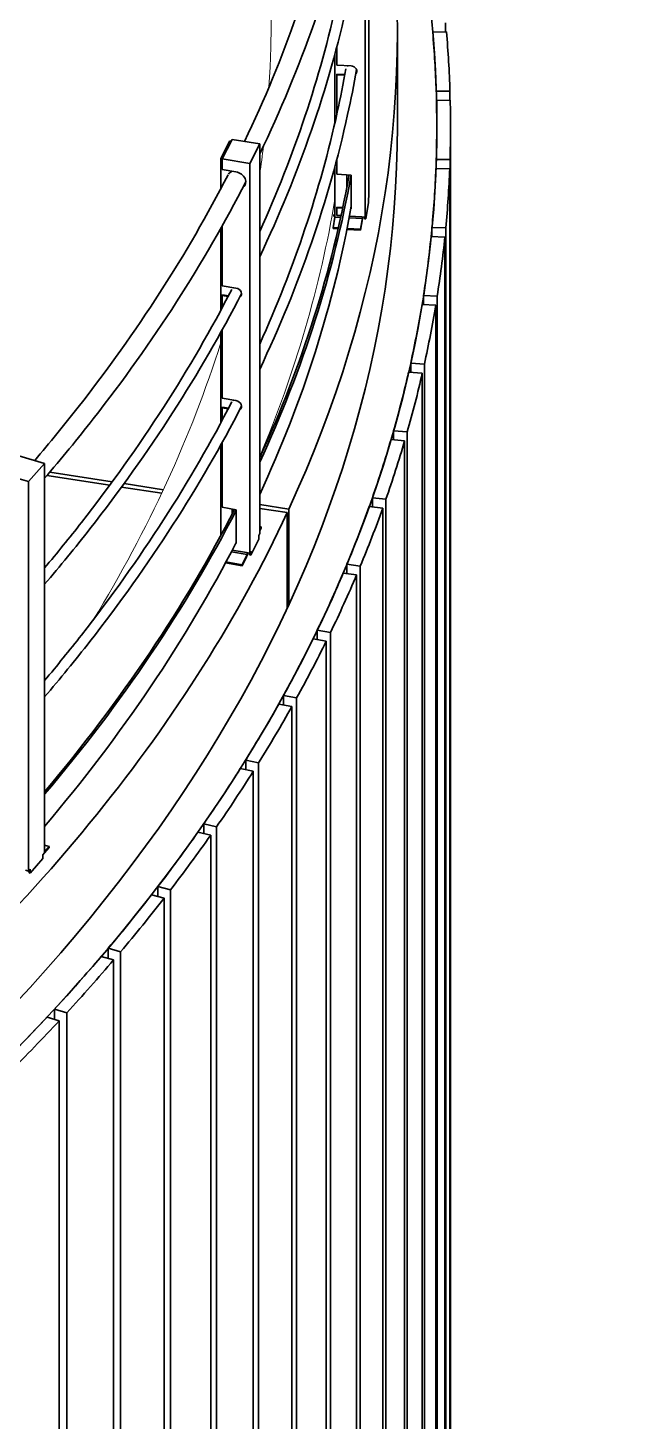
# Model space of a CAD drawing. Header units: millimetres. Extents: x 0 to 42050, y 0 to 29700.
# Drawn here: x 29421 to 30035, y 11190 to 12605 of the extents above; entities that cross this region are included whole.
import ezdxf

# ---------------------------------------------------------------- set-up
doc = ezdxf.new("R2010")
doc.units = ezdxf.units.MM
doc.header["$LTSCALE"] = 50
doc.layers.add('P_Cable Ducts (CD)', color=30, linetype='Continuous', lineweight=18, true_color=0xff7f00)
doc.layers.add('Visible', color=7, linetype='Continuous', lineweight=35)
doc.layers.add('Visible Narrow', color=7, linetype='Continuous', lineweight=18)

msp = doc.modelspace()

# ---------------------------------------------------------------- linework, layer by layer
at = {"layer": 'P_Cable Ducts (CD)'}
for centre, major_axis, start_param, end_param in [((26533.74, 12641.74), (3134.57, -43.29), 6.2535644, 6.6114999), ((26533.74, 12641.74), (3134.57, -43.29), 6.2051166, 6.2208423), ((26533.74, 12641.58), (3214.56, -44.39), 6.0519276, 6.1941424), ((26533.74, 12641.74), (3134.57, -43.29), 5.9500465, 6.1104558)]:
    msp.add_ellipse(centre, major_axis=major_axis, ratio=0.5825764, start_param=start_param, end_param=end_param, dxfattribs=at)
at = {"layer": 'Visible'}
for p, q in [((29767.62, 12433.36), (29767.62, 12828.87)), ((29764.12, 12412.68), (29764.12, 12808.19)), ((29733.26, 12578.39), (29733.26, 12508.41)), ((29735.06, 12566.84), (29735.06, 12585.12)), ((29735.06, 12566.84), (29749.59, 12566.02)), ((29735.06, 12557.04), (29735.17, 12557.73)), ((29743.25, 12556.58), (29735.06, 12557.04)), ((29735.06, 12516.34), (29735.06, 12557.04)), ((29735.17, 12557.73), (29743.37, 12557.27)), ((29754.6, 12558.89), (29754.8, 12558.97)), ((29625.27, 12487.78), (29618.34, 12474.03)), ((29618.69, 12471.59), (29628.76, 12491.54)), ((29619.49, 12473.84), (29626.43, 12487.59)), ((29625.27, 12487.78), (29626.28, 12489.78)), ((29627.74, 12489.53), (29626.28, 12489.78)), ((29626.43, 12487.59), (29627.1, 12488.92)), ((29627.41, 12488.86), (29627.1, 12488.92)), ((29627.1, 12488.24), (29627.1, 12488.92)), ((29628.76, 12491.54), (29656.79, 12486.83)), ((29656.79, 12486.83), (29646.72, 12466.87)), ((29656.79, 12091.31), (29656.79, 12486.83)), ((29618.34, 12474.03), (29617.33, 12472.04)), ((29618.79, 12471.79), (29617.33, 12472.04)), ((29617.33, 12472.04), (29617.33, 12441.47)), ((29618.69, 12471.59), (29646.72, 12466.87)), ((29618.69, 12460.81), (29618.69, 12471.59)), ((29619.49, 12473.84), (29618.82, 12472.51)), ((29619.13, 12472.46), (29618.82, 12472.51)), ((29646.72, 12071.36), (29646.72, 12466.87)), ((29733.26, 12464.08), (29733.26, 12412.64)), ((29735.06, 12456.12), (29735.06, 12470.81)), ((29618.69, 12460.81), (29632.71, 12458.45)), ((29735.06, 12456.12), (29749.79, 12455.29)), ((29745.21, 12442.18), (29745.21, 12455.55)), ((29745.32, 12455.54), (29745.32, 12442.8)), ((29749.79, 12455.29), (29749.79, 12421)), ((29640.3, 12443.71), (29640.61, 12443.81)), ((29735.06, 12421.83), (29735.17, 12422.52)), ((29741.07, 12421.49), (29735.06, 12421.83)), ((29735.06, 12414.32), (29735.06, 12421.83)), ((29735.17, 12422.52), (29741.21, 12422.18)), ((29749.46, 12421.71), (29749.79, 12421.69)), ((29749.79, 12422.16), (29749.55, 12422.17)), ((29749.67, 12422.86), (29749.79, 12422.85)), ((29764.47, 12410.83), (29767.27, 12427.37)), ((29767.62, 12433.36), (29767.27, 12431.29)), ((29767.27, 12427.37), (29767.27, 12431.29)), ((29731.43, 12401.84), (29733.26, 12412.64)), ((29732.42, 12413.8), (29731.61, 12413.84)), ((29731.62, 12414.82), (29732.42, 12414.78)), ((29732.42, 12414.78), (29733.26, 12414.73)), ((29732.42, 12413.8), (29733.26, 12413.75)), ((29733.26, 12412.64), (29739.1, 12412.31)), ((29739.49, 12414.07), (29735.06, 12414.32)), ((29747.65, 12411.83), (29761.13, 12411.07)), ((29760.54, 12412.88), (29747.98, 12413.59)), ((29749.79, 12421), (29749.34, 12421.02)), ((29759.3, 12400.26), (29760.9, 12409.69)), ((29759.3, 12399.28), (29760.9, 12408.71)), ((29760.54, 12412.88), (29764.12, 12412.68)), ((29760.9, 12409.69), (29761.13, 12411.07)), ((29760.9, 12408.71), (29761.25, 12410.78)), ((29761.13, 12412.84), (29761.13, 12411.07)), ((29761.25, 12412.84), (29761.25, 12410.78)), ((29763.28, 12412.72), (29763.28, 12410.89)), ((29764.47, 12410.83), (29763.28, 12410.89)), ((29764.47, 12414.74), (29764.12, 12412.68)), ((29764.47, 12414.74), (29764.47, 12410.83)), ((29617.33, 12401.13), (29617.33, 12318.06)), ((29618.69, 12342.91), (29618.69, 12403.56)), ((29731.43, 12401.84), (29736.7, 12401.54)), ((29731.43, 12400.86), (29731.43, 12401.84)), ((29731.43, 12400.86), (29736.47, 12400.57)), ((29745.38, 12400.07), (29759.3, 12399.28)), ((29745.57, 12401.04), (29759.3, 12400.26)), ((29759.3, 12400.26), (29759.3, 12399.28)), ((29618.69, 12342.91), (29632.71, 12340.55)), ((29618.69, 12333.11), (29619.03, 12333.77)), ((29618.69, 12320.6), (29618.69, 12333.11)), ((29624.75, 12332.09), (29618.69, 12333.11)), ((29619.03, 12333.77), (29625.1, 12332.75)), ((29637.3, 12332.29), (29637.47, 12332.64)), ((29637.47, 12332.64), (29637.81, 12332.76)), ((29617.33, 12295.6), (29617.33, 12203.75)), ((29618.69, 12228.6), (29618.69, 12298.06)), ((29618.69, 12228.6), (29632.71, 12226.24)), ((29618.69, 12218.8), (29619.03, 12219.46)), ((29624.75, 12217.78), (29618.69, 12218.8)), ((29618.69, 12206.29), (29618.69, 12218.8)), ((29619.03, 12219.46), (29625.1, 12218.44)), ((29637.25, 12218.26), (29637.79, 12218.43)), ((29617.33, 12181.29), (29617.33, 12089.24)), ((29618.69, 12117.88), (29618.69, 12183.75)), ((29412.26, 12170.14), (29438.3, 12162.51)), ((29438.3, 12162.51), (29422.01, 12143.98)), ((29438.3, 11767), (29438.3, 12162.51)), ((29395.97, 12151.61), (29422.01, 12143.98)), ((29422.01, 11748.47), (29422.01, 12143.98)), ((29618.69, 12117.88), (29632.9, 12115.49)), ((29628.85, 12110.97), (29628.85, 12116.17)), ((29629.19, 12116.11), (29629.19, 12111.62)), ((29632.9, 12115.49), (29632.9, 12081.2)), ((29656.79, 12098.48), (29658.42, 12098.2)), ((29658.42, 12098.2), (29656.79, 12094.98)), ((29656.79, 12094), (29658.42, 12097.22)), ((29658.42, 12098.2), (29658.42, 12097.22)), ((29632.81, 12081.93), (29632.9, 12081.92)), ((29647.73, 12069.44), (29655.79, 12085.4)), ((29656.79, 12091.31), (29655.79, 12089.32)), ((29655.79, 12085.4), (29655.79, 12089.32)), ((29628.05, 12072.76), (29644.21, 12070.05)), ((29643.27, 12071.94), (29628.88, 12074.36)), ((29632.9, 12081.2), (29632.47, 12081.27)), ((29638.95, 12059.62), (29643.54, 12068.71)), ((29643.27, 12071.94), (29646.72, 12071.36)), ((29643.54, 12068.71), (29644.21, 12070.05)), ((29643.54, 12067.74), (29644.55, 12069.73)), ((29644.21, 12071.78), (29644.21, 12070.05)), ((29644.55, 12071.73), (29644.55, 12069.73)), ((29646.58, 12071.38), (29646.58, 12069.63)), ((29647.73, 12069.44), (29646.58, 12069.63)), ((29647.73, 12073.35), (29646.72, 12071.36)), ((29647.73, 12073.35), (29647.73, 12069.44)), ((29622.07, 12061.48), (29638.95, 12058.64)), ((29622.55, 12062.38), (29638.95, 12059.62)), ((29638.95, 12058.64), (29643.54, 12067.74)), ((29638.95, 12059.62), (29638.95, 12058.64)), ((29438.3, 11774.94), (29443.05, 11773.55)), ((29443.05, 11773.55), (29438.3, 11768.15)), ((29438.3, 11767.17), (29443.05, 11772.57)), ((29443.05, 11773.55), (29443.05, 11772.57)), ((29423.64, 11746.4), (29436.67, 11761.23)), ((29438.3, 11767), (29436.67, 11765.15)), ((29436.67, 11761.23), (29436.67, 11765.15)), ((29418.8, 11749.41), (29422.01, 11748.47)), ((29423.64, 11750.32), (29422.01, 11748.47)), ((29422.57, 11749.1), (29422.57, 11746.71)), ((29423.64, 11746.4), (29422.57, 11746.71)), ((29423.64, 11750.32), (29423.64, 11746.4))]:
    msp.add_line(p, q, dxfattribs=at)
at = {"layer": 'Visible', "color": 9, "true_color": 0xc0c0c0}
for p, q in [((29845.69, 12609.89), (29845.69, 12600.63)), ((29796.67, 12505.05), (29796.67, 12601.39)), ((29846.53, 12600.66), (29832.55, 12600.24)), ((29836.1, 12540.32), (29850.1, 12540.45)), ((29850.1, 12540.45), (29850.1, 12531.21)), ((29850.36, 12531.21), (29836.36, 12531.08)), ((29850.67, 10589.54), (29850.67, 12505.05)), ((29836.15, 12461.88), (29836.15, 12471.12)), ((29836.15, 12471.12), (29850.14, 12470.96)), ((29850.14, 12470.96), (29850.14, 10555.46)), ((29849.82, 12461.72), (29835.82, 12461.89)), ((29849.82, 10546.22), (29849.82, 12461.72)), ((29831.84, 12401.97), (29845.82, 12401.52)), ((29831.84, 12392.72), (29831.84, 12401.97)), ((29845.82, 12401.52), (29845.82, 10486.02)), ((29844.91, 12392.29), (29830.93, 12392.75)), ((29844.91, 10476.79), (29844.91, 12392.29)), ((29835.64, 12323.01), (29821.7, 12323.76)), ((29823.18, 12323.68), (29823.18, 12332.96)), ((29823.18, 12332.96), (29837.12, 12332.21)), ((29835.64, 10407.51), (29835.64, 12323.01)), ((29837.12, 12332.21), (29837.12, 10416.71)), ((29822.01, 12253.97), (29808.13, 12255.02)), ((29810.19, 12264.18), (29824.08, 12263.13)), ((29810.19, 12254.86), (29810.19, 12264.18)), ((29822.01, 10338.47), (29822.01, 12253.97)), ((29824.08, 12263.13), (29824.08, 10347.63)), ((29792.88, 12186.34), (29792.88, 12195.71)), ((29792.88, 12195.71), (29806.69, 12194.38)), ((29804.06, 12185.26), (29790.25, 12186.6)), ((29804.06, 10269.76), (29804.06, 12185.26)), ((29806.69, 12194.38), (29806.69, 10278.88)), ((29443.58, 12153.61), (29507.04, 12143.79)), ((29504.52, 12140.35), (29440.7, 12150.23)), ((29519.01, 12141.94), (29558.97, 12135.75)), ((29557.3, 12132.19), (29516.5, 12138.5)), ((29771.28, 12127.65), (29785, 12126.03)), ((29771.28, 12118.22), (29771.28, 12127.65)), ((29785, 12126.03), (29785, 10210.53)), ((29656.79, 12120.62), (29686.42, 12116.04)), ((29684.76, 12112.47), (29656.79, 12116.79)), ((29684.76, 12016.12), (29684.76, 12112.47)), ((29686.42, 12116.04), (29686.42, 12019.69)), ((29781.79, 12116.98), (29768.07, 12118.6)), ((29781.79, 10201.48), (29781.79, 12116.98)), ((29745.41, 12050.58), (29745.41, 12060.09)), ((29745.41, 12060.09), (29759.02, 12058.18)), ((29759.02, 12058.18), (29759.02, 10142.68)), ((29755.24, 12049.2), (29741.64, 12051.11)), ((29755.24, 10133.7), (29755.24, 12049.2)), ((29685.71, 12018.17), (29684.76, 12018.31)), ((29724.45, 11982.03), (29710.98, 11984.22)), ((29715.31, 11993.11), (29728.79, 11990.92)), ((29715.31, 11983.51), (29715.31, 11993.11)), ((29728.79, 11990.92), (29728.79, 10075.42)), ((29724.45, 10066.53), (29724.45, 11982.03)), ((29681.02, 11917.11), (29681.02, 11926.81)), ((29681.02, 11926.81), (29694.35, 11924.34)), ((29689.46, 11915.54), (29676.13, 11918.02)), ((29689.46, 10000.04), (29689.46, 11915.54)), ((29694.35, 11924.34), (29694.35, 10008.84)), ((29642.58, 11861.27), (29655.74, 11858.52)), ((29642.58, 11851.45), (29642.58, 11861.27)), ((29655.74, 11858.52), (29655.74, 9943.02)), ((29650.3, 11849.84), (29637.14, 11852.59)), ((29650.3, 9934.34), (29650.3, 11849.84)), ((29607.04, 11784.99), (29594.06, 11788.02)), ((29600.04, 11786.62), (29600.04, 11796.59)), ((29600.04, 11796.59), (29613.03, 11793.56)), ((29607.04, 9869.49), (29607.04, 11784.99)), ((29613.03, 11793.56), (29613.03, 9878.06)), ((29553.47, 11732.83), (29566.25, 11729.54)), ((29553.47, 11722.72), (29553.47, 11732.83)), ((29566.25, 11729.54), (29566.25, 9814.04)), ((29559.73, 11721.1), (29546.95, 11724.4)), ((29559.73, 9805.6), (29559.73, 11721.1)), ((29508.43, 11658.24), (29495.86, 11661.8)), ((29502.91, 11659.81), (29502.91, 11670.1)), ((29502.91, 11670.1), (29515.48, 11666.54)), ((29508.43, 9742.74), (29508.43, 11658.24)), ((29515.48, 11666.54), (29515.48, 9751.04)), ((29448.44, 11608.46), (29460.78, 11604.64)), ((29448.44, 11597.98), (29448.44, 11608.46)), ((29460.78, 11604.64), (29460.78, 9689.14)), ((29453.22, 11596.5), (29440.88, 11600.32)), ((29453.22, 9681), (29453.22, 11596.5))]:
    msp.add_line(p, q, dxfattribs=at)
for centre, major_axis, start_param, end_param in [((26536.67, 12505.05), (-3300, 0), 6.0866343, 9.6231248), ((26536.67, 12601.39), (3260, 0), 6.0223675, 6.3694702), ((26536.67, 12505.05), (3300, 0), 0.0185128, 0.0499833), ((26536.67, 12505.05), (3314, 0), 0.0185025, 0.0499935), ((26536.67, 12505.05), (3300, 0), 6.2653791, 6.2968496), ((26536.67, 12505.05), (3314, 0), 6.2653688, 6.2968598), ((26536.67, 12505.05), (3260, 0), 4.9179129, 6.2831853), ((26536.67, 12505.05), (3300, 0), 6.2290601, 6.2605306), ((26536.67, 12505.05), (3314, 0), 6.2290498, 6.2605408), ((26536.67, 12505.05), (3300, 0), 6.1927411, 6.2242116), ((26536.67, 12505.05), (3314, 0), 6.1927309, 6.2242218), ((26536.67, 12505.05), (3300, 0), 6.1564221, 6.1878926), ((26536.67, 12505.05), (3314, 0), 6.1564119, 6.1879028), ((26536.67, 12505.05), (3300, 0), 6.1201031, 6.1515736), ((26536.67, 12505.05), (3314, 0), 6.1200929, 6.1515839), ((26536.67, 12505.05), (3300, 0), 6.0837841, 6.1152546), ((26536.67, 12505.05), (3314, 0), 6.0837739, 6.1152649), ((26536.67, 12601.39), (3260, 0), 5.6733017, 6.0204043), ((26536.67, 12505.05), (3300, 0), 6.0474651, 6.0789356), ((26536.67, 12505.05), (3314, 0), 6.0474549, 6.0789459), ((26536.67, 12505.05), (3300, 0), 6.0111461, 6.0426166), ((26536.67, 12505.05), (3314, 0), 6.0111359, 6.0426269), ((26536.67, 12505.05), (3300, 0), 5.9748272, 6.0062977), ((26536.67, 12505.05), (3314, 0), 5.9748169, 6.0063079), ((26536.67, 12505.05), (3300, 0), 5.9385082, 5.9699787), ((26536.67, 12505.05), (3314, 0), 5.9384979, 5.9699889), ((26536.67, 12505.05), (3300, 0), 5.9021892, 5.9336597), ((26536.67, 12505.05), (3314, 0), 5.9021789, 5.9336699), ((26536.67, 12505.05), (3300, 0), 5.8658702, 5.8973407), ((26536.67, 12505.05), (3314, 0), 5.8658599, 5.8973509), ((26536.67, 12505.05), (3300, 0), 5.8295512, 5.8610217), ((26536.67, 12505.05), (-3314, 0), 2.6879483, 2.7194393), ((26536.67, 12505.05), (3300, 0), 5.7932322, 5.8247027), ((26536.67, 12505.05), (-3314, 0), 2.6516293, 2.6831203), ((26536.67, 12505.05), (3300, 0), 5.7569132, 5.7883837), ((26536.67, 12505.05), (-3314, 0), 2.6153103, 2.6468013)]:
    msp.add_ellipse(centre, major_axis=major_axis, ratio=0.5773503, start_param=start_param, end_param=end_param, dxfattribs=at)
at = {"layer": 'Visible'}
for centre, major_axis, ratio, start_param, end_param in [((29750.58, 12562.22), (5.92, -1), 0.8126214, 2.4101437, 2.5867187), ((29749.59, 12561.12), (5.92, -1), 0.8126214, 5.7977655, 7.9907431), ((29749.71, 12561.81), (5.92, -1), 0.8126214, 5.8006026, 6.2114062), ((29634.04, 12450.94), (-9.28, 4.69), 0.7839055, 5.6277949, 6.186973), ((29632.71, 12449.96), (9.28, -4.69), 0.7839055, 5.8844124, 8.2306644), ((26536.67, 12645.48), (3227.8, 0), 0.5773503, 6.0241637, 6.1810142), ((26536.67, 12645.48), (3229.8, 0), 0.5773503, 6.021837, 6.1810171), ((29633.04, 12450.62), (9.28, -4.69), 0.7839055, 5.8863551, 6.2374751), ((26536.67, 12612.82), (3229.8, 0), 0.5773503, 6.021837, 6.1815031), ((29634.04, 12336.63), (-5.36, 2.7), 0.7839055, 5.8049786, 5.9682327), ((29632.71, 12335.65), (5.36, -2.7), 0.7839055, 5.800252, 8.2306644), ((29633.04, 12336.31), (5.36, -2.7), 0.7839055, 5.8028668, 6.2038988), ((29634.37, 12337.29), (5.36, -2.7), 0.7839055, 5.5815511, 5.6576513), ((29634.04, 12222.32), (-5.36, 2.7), 0.7839055, 5.8049786, 5.9682327), ((29632.71, 12221.34), (5.36, -2.7), 0.7839055, 5.800252, 8.2306644), ((29633.04, 12222), (5.36, -2.7), 0.7839055, 5.8028668, 6.2038988), ((29634.37, 12222.98), (5.36, -2.7), 0.7839055, 5.5815511, 5.6126705), ((26536.67, 12645.48), (3227.8, 0), 0.5773503, 5.8297563, 5.9949568), ((26536.67, 12645.48), (3229.8, 0), 0.5773503, 5.8284872, 5.9945887), ((26536.67, 12612.82), (3229.8, 0), 0.5773503, 5.8284872, 5.9945887)]:
    msp.add_ellipse(centre, major_axis=major_axis, ratio=ratio, start_param=start_param, end_param=end_param, dxfattribs=at)
for points, knots in [([(29740.23, 12792.56), (29737.61, 12777.87), (29734.7, 12763.21), (29712.23, 12661.13), (29682.14, 12574.46), (29641.46, 12489.4)], [4.91134572, 4.91134572, 4.91134572, 4.91134572, 4.9352992, 4.9352992, 5.07830128, 5.07830128, 5.07830128, 5.07830128]), ([(29759.62, 12791.26), (29756.87, 12775.62), (29753.77, 12760), (29730.44, 12653.97), (29699.13, 12564.42), (29656.79, 12476.71)], [4.91022636, 4.91022636, 4.91022636, 4.91022636, 4.9352992, 4.9352992, 5.08071043, 5.08071043, 5.08071043, 5.08071043]), ([(29744.44, 12677.51), (29741.82, 12662.76), (29738.89, 12648.04), (29718.19, 12554.01), (29691.84, 12475.31), (29656.79, 12397.9)], [4.9113392, 4.9113392, 4.9113392, 4.9113392, 4.9352992, 4.9352992, 5.06455719, 5.06455719, 5.06455719, 5.06455719]), ([(29755.23, 12676.71), (29752.53, 12661.46), (29749.51, 12646.23), (29726.94, 12543.69), (29697.05, 12457.16), (29656.79, 12372.31)], [4.91075393, 4.91075393, 4.91075393, 4.91075393, 4.9352992, 4.9352992, 5.07624785, 5.07624785, 5.07624785, 5.07624785]), ([(29744.44, 12563.2), (29741.82, 12548.45), (29738.89, 12533.73), (29718.19, 12439.7), (29691.84, 12361), (29656.79, 12283.59)], [4.9113392, 4.9113392, 4.9113392, 4.9113392, 4.9352992, 4.9352992, 5.06455719, 5.06455719, 5.06455719, 5.06455719]), ([(29755.23, 12562.4), (29752.53, 12547.15), (29749.51, 12531.92), (29726.94, 12429.38), (29697.05, 12342.85), (29656.79, 12258)], [4.91075393, 4.91075393, 4.91075393, 4.91075393, 4.9352992, 4.9352992, 5.07624785, 5.07624785, 5.07624785, 5.07624785]), ([(29624.62, 12455.46), (29583.27, 12374.99), (29532.38, 12296.09), (29458.22, 12201.35), (29443.5, 12183.33), (29428.29, 12165.45)], [4.3534705, 4.3534705, 4.3534705, 4.3534705, 4.48947876, 4.48947876, 4.52170528, 4.52170528, 4.52170528, 4.52170528]), ([(29642.69, 12448.36), (29600.58, 12366.13), (29548.72, 12285.62), (29471.81, 12187.37), (29455.36, 12167.31), (29438.3, 12147.43)], [4.35251363, 4.35251363, 4.35251363, 4.35251363, 4.48947876, 4.48947876, 4.52497416, 4.52497416, 4.52497416, 4.52497416]), ([(29628.44, 12339.21), (29586.94, 12258.48), (29535.91, 12179.35), (29463.67, 12087.05), (29451.17, 12071.65), (29438.3, 12056.35)], [4.35346439, 4.35346439, 4.35346439, 4.35346439, 4.48947876, 4.48947876, 4.51692385, 4.51692385, 4.51692385, 4.51692385]), ([(29638.44, 12335.14), (29596.54, 12253.47), (29544.98, 12173.48), (29469.49, 12077.03), (29454.16, 12058.29), (29438.3, 12039.7)], [4.35299124, 4.35299124, 4.35299124, 4.35299124, 4.48947876, 4.48947876, 4.52271052, 4.52271052, 4.52271052, 4.52271052]), ([(29628.44, 12224.9), (29586.94, 12144.17), (29535.91, 12065.04), (29463.67, 11972.74), (29451.17, 11957.34), (29438.3, 11942.04)], [4.35346439, 4.35346439, 4.35346439, 4.35346439, 4.48947876, 4.48947876, 4.51692385, 4.51692385, 4.51692385, 4.51692385]), ([(29638.44, 12220.83), (29596.54, 12139.16), (29544.98, 12059.17), (29469.49, 11962.72), (29454.16, 11943.98), (29438.3, 11925.39)], [4.35299124, 4.35299124, 4.35299124, 4.35299124, 4.48947876, 4.48947876, 4.52271052, 4.52271052, 4.52271052, 4.52271052])]:
    msp.add_open_spline(points, degree=3, knots=knots, dxfattribs=at)
at = {"layer": 'Visible Narrow'}
for p, q in [((29626.43, 12487.59), (29625.27, 12487.78)), ((29618.34, 12474.03), (29619.49, 12473.84)), ((29732.42, 12413.8), (29732.42, 12414.78)), ((29760.9, 12408.71), (29760.9, 12409.69)), ((29637.25, 12218.26), (29637.01, 12217.79)), ((29643.54, 12067.74), (29643.54, 12068.71))]:
    msp.add_line(p, q, dxfattribs=at)

doc.saveas('drawing.dxf')
